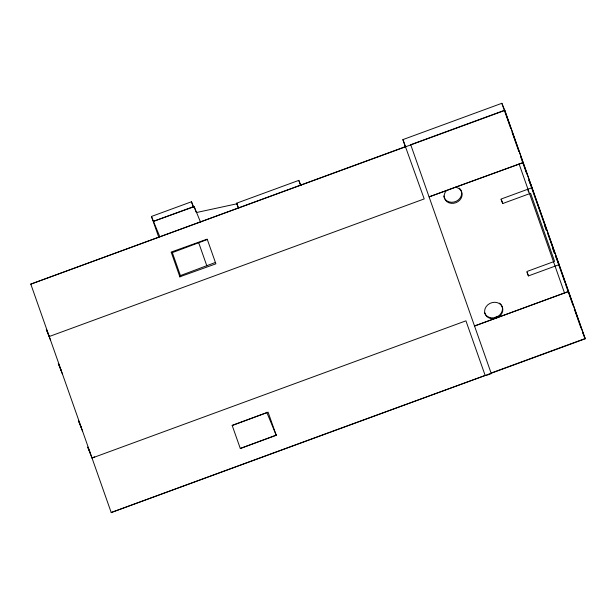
<?xml version="1.0" encoding="UTF-8"?>
<svg xmlns="http://www.w3.org/2000/svg" width="616" height="616" viewBox="0 0 616 616"><rect width="100%" height="100%" fill="white"/><g stroke="black" fill="none" stroke-linecap="round" stroke-linejoin="round"><path stroke-width="0.92" d="M446.577 190.382L445.214 192.223A9.163 7.916 -22.4 0 0 448.933 202.787A9.163 7.916 -22.4 0 0 461.091 198.329A9.163 7.916 -22.4 0 0 457.372 187.764L455.17 187.226M484.661 312.889A9.286 8.023 -22.4 0 0 493.701 317.833L498.213 316.177A9.286 8.023 -22.4 0 0 499.591 303.134M158.774 237.252L151.459 216.455L191.476 201.771L193.57 206.907M151.459 216.455L153.469 221.337L193.486 206.645M153.469 221.337L194.179 206.683L200.685 222.476M405.382 146.647L402.903 139.609L501.855 103.296L504.82 110.433L30.8 284.13L405.759 146.523M238.538 208.639L236.621 203.195L298.798 180.38L300.931 185.547M330.007 432.178L111.203 512.535L585.2 338.785L504.727 110.218L410.71 144.714L491.283 373.612L486.578 375.337M171.156 252.09L207.192 239.124L215.885 263.825L179.849 276.784M180.426 275.568L215.4 262.47M429.945 196.558L445.63 190.806M446.5 190.483L454.416 187.58M455.293 187.256L523.177 162.593L429.075 196.881M402.903 139.609L424.208 198.914L49.257 336.513L46.308 329.368L50.497 340.086M501.024 199.368L502.741 203.526L530.607 193.301L554.562 261.353L526.888 271.51L528.436 275.914L559.097 264.664L555.324 255.501M91.961 457.873L94.672 456.88M330.9 431.847L485.177 375.49L465.935 320.828L92.03 458.05L87.742 447.085L90.606 454.023M267.198 412.497L232.147 425.356L240.302 448.487L276.245 435.296L268.091 412.166L232.224 425.533M276.176 435.119L240.302 448.487M491.992 372.742L585.108 338.569L504.712 110.226M196.25 212.574L237.63 203.642M528.921 180.219L532.008 187.711L501.155 199.03L502.741 203.526M582.59 332.509L585.2 338.785M527.065 272.58L528.436 275.914M496.812 316.886L497.151 317.702M495.218 317.471L495.549 318.287M236.621 203.195L238.754 208.362M207.315 239.516L172.341 252.614L180.727 276.469M266.751 412.266L276.245 435.296M153.561 221.591L159.706 236.505M61.192 370.47L58.304 363.471L62.532 374.266M81.243 427.442L78.371 420.474L82.582 431.238M501.855 103.296L510.787 128.667M512.058 132.286L518.757 151.32M520.674 156.757L526.734 173.974M528.967 180.319L546.508 230.153M547.786 233.78L554.485 252.806M556.079 257.342L565.011 282.713M565.65 284.523L572.988 305.367M574.258 308.993L580.957 328.02M544.76 225.918L546.353 230.453M552.745 248.602L554.292 252.999M519.057 163.856L564.51 292.977M527.612 189.351L528.574 192.069M298.798 180.38L300.4 184.916M194.179 206.683L195.957 211.735M191.476 201.771L193.37 207.161M198.76 242.92L206.845 265.873M171.248 252.314L179.941 277.015M30.8 284.13L111.273 512.705M459.382 188.157A9.163 7.916 -22.4 0 1 456.433 201.17A9.163 7.916 -22.4 0 1 443.774 195.988M498.544 317.001L494.032 318.657A9.286 8.023 -22.4 0 1 485.046 308.785A9.286 8.023 -22.4 0 1 499.33 303.542A9.286 8.023 -22.4 0 1 498.544 317.001M568.545 291.499L474.528 326.003L568.545 291.499"/></g></svg>
